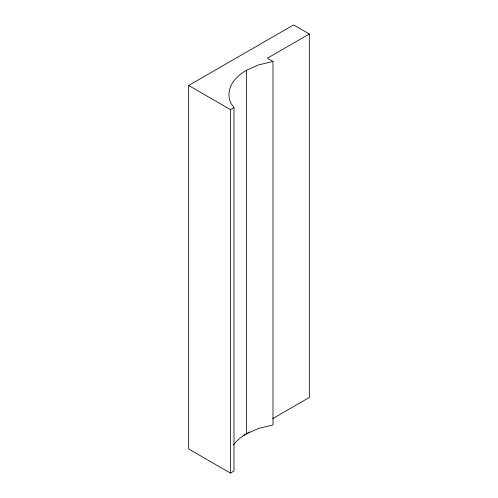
<?xml version="1.0" encoding="UTF-8"?>
<svg xmlns="http://www.w3.org/2000/svg" width="498" height="498" viewBox="0 0 498 498"><rect width="100%" height="100%" fill="white"/><g stroke="black" fill="none" stroke-linecap="round" stroke-linejoin="round"><path stroke-width="0.75" d="M233.512 444.944A59.355 34.269 0 0 1 246.379 433.826L258.667 428.386L272.985 424.962L272.985 61.466L258.667 64.889L246.379 70.336A59.355 34.269 0 0 0 231.016 103.441L233.979 107.568L233.979 471.064L230.45 473.1L188.667 448.972L188.667 85.482L293.596 24.9L309.333 33.989L309.333 397.479L272.692 418.637M309.333 33.989L267.364 58.222L272.985 61.466M188.667 85.482L230.45 109.61L233.979 107.568M243.043 435.75L249.654 431.934M246.379 70.336L246.379 433.826M230.45 109.61L230.45 473.1"/></g></svg>
